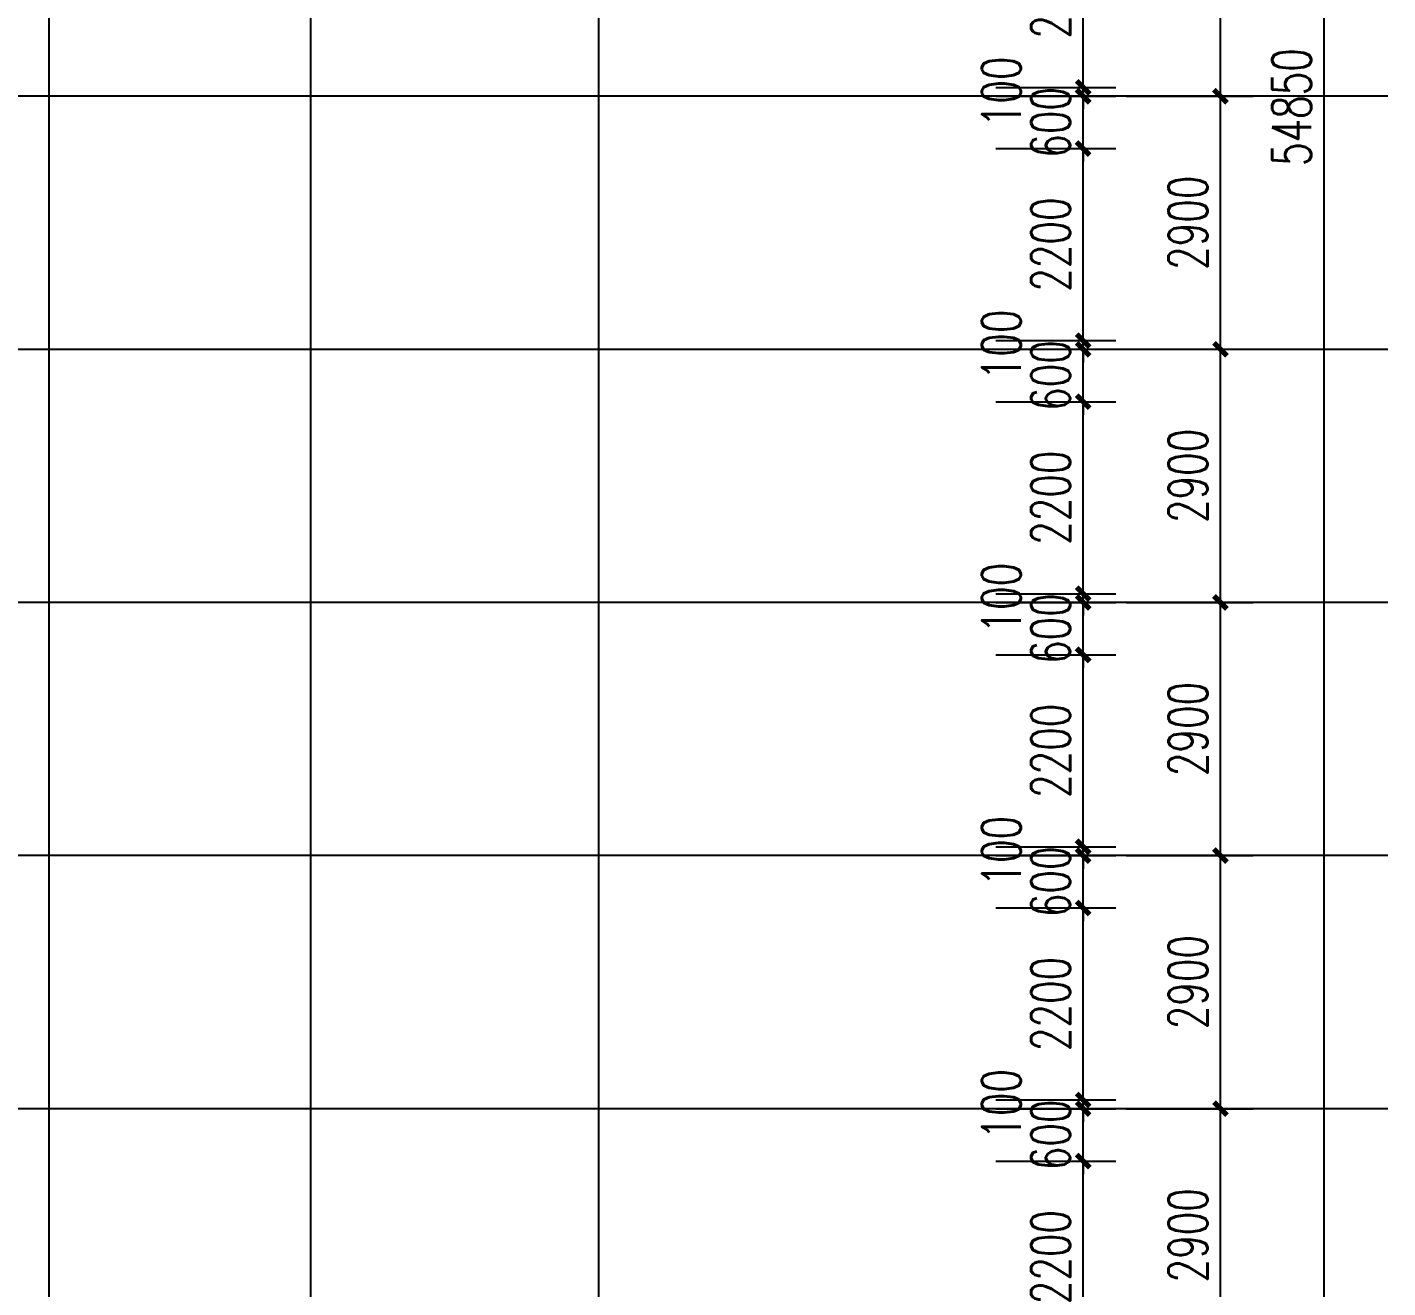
# Model space of a CAD drawing. Extents: x -59851 to 653804, y -249523 to 437614.
# Drawn here: x 232007 to 247598, y 378337 to 392778 of the extents above; entities that cross this region are included whole.
import ezdxf

# ---------------------------------------------------------------- set-up
doc = ezdxf.new("R2010")
doc.units = 0
doc.header["$LTSCALE"] = 1000
doc.header["$MEASUREMENT"] = 0
for name, color, linetype in [('A-第三道尺寸线', 105, 'Continuous'), ('DOTE', 16, 'Continuous'), ('PUB_DIM', 3, 'Continuous')]:
    doc.layers.add(name, color=color, linetype=linetype)
doc.styles.add('_TCH_DIM_T3', font='SIMPLEX.shx', dxfattribs={"width": 0.705882, "bigfont": 'GBCBIG.shx'})
doc.dimstyles.new('_TCH_ARCH&&150', dxfattribs={"dimtxt": 446.25, "dimasz": 150, "dimexe": 375, "dimexo": 450, "dimgap": 150, "dimtad": 1, "dimdec": 0, "dimzin": 0, "dimdsep": 46, "dimtxsty": '_TCH_DIM_T3', "dimblk": 'ARCHTICK', "dimcen": 0.09, "dimclrt": 7, "dimazin": 2, "dimtfac": 1, "dimtdec": 0, "dimtix": 1, "dimtmove": 2, "dimatfit": 3, "dimfxl": 0, "dimtolj": 1, "dimtzin": 0, "dimarcsym": 0})

# ---------------------------------------------------------------- blocks, each defined once
blk = doc.blocks.new('_ArchTick')
at = {"color": 0, "linetype": 'ByBlock', "const_width": 0.4}
blk.add_lwpolyline([(-0.5, -0.5), (0.5, 0.5)], dxfattribs=at)
blk = doc.blocks.new('*D4297')
at = {"layer": 'A-第三道尺寸线', "color": 0, "lineweight": -2, "transparency": 16777216}
for p, q in [((243105, 394288), (244482, 394288)), ((244107, 392088), (244107, 394288)), ((243105, 392088), (244482, 392088))]:
    blk.add_line(p, q, dxfattribs=at)
at = {"layer": 'Defpoints', "color": 0, "transparency": 16777216}
for p in [(242655, 394288), (244107, 394288), (242655, 392088)]:
    blk.add_point(p, dxfattribs=at)
at = {"layer": 'A-第三道尺寸线', "color": 0, "lineweight": -2, "transparency": 16777216, "xscale": 150, "yscale": 150, "zscale": 150}
for p, rotation in [((244107, 394288), 90), ((244107, 392088), 270)]:
    blk.add_blockref('_ArchTick', p, dxfattribs=dict(at, rotation=rotation))
at = {"layer": 'A-第三道尺寸线', "color": 7, "transparency": 16777216, "insert": (243734, 393188), "char_height": 446.2, "attachment_point": 5, "rotation": 90, "style": '_TCH_DIM_T3'}
blk.add_mtext('\\A1;2200', dxfattribs=at)
blk = doc.blocks.new('*D4298')
at = {"layer": 'A-第三道尺寸线', "color": 0, "lineweight": -2, "transparency": 16777216}
for p, q in [((244107, 392088), (244107, 392238)), ((243105, 392088), (244482, 392088)), ((243105, 391988), (244482, 391988)), ((244107, 391988), (244107, 392088)), ((244107, 391988), (244107, 391838))]:
    blk.add_line(p, q, dxfattribs=at)
at = {"layer": 'Defpoints', "color": 0, "transparency": 16777216}
for p in [(242655, 392088), (242655, 391988), (244107, 392088)]:
    blk.add_point(p, dxfattribs=at)
at = {"layer": 'A-第三道尺寸线', "color": 0, "lineweight": -2, "transparency": 16777216, "xscale": 150, "yscale": 150, "zscale": 150}
for p, rotation in [((244107, 392088), 270), ((244107, 391988), 90)]:
    blk.add_blockref('_ArchTick', p, dxfattribs=dict(at, rotation=rotation))
at = {"layer": 'A-第三道尺寸线', "color": 7, "transparency": 16777216, "insert": (243169, 392038), "char_height": 446.2, "attachment_point": 5, "rotation": 90, "style": '_TCH_DIM_T3'}
blk.add_mtext('\\A1;100', dxfattribs=at)
blk = doc.blocks.new('*D4299')
at = {"layer": 'A-第三道尺寸线', "color": 0, "lineweight": -2, "transparency": 16777216}
for p, q in [((244107, 391988), (244107, 392138)), ((243105, 391988), (244482, 391988)), ((244107, 391388), (244107, 391988)), ((243105, 391388), (244482, 391388)), ((244107, 391388), (244107, 391238))]:
    blk.add_line(p, q, dxfattribs=at)
at = {"layer": 'Defpoints', "color": 0, "transparency": 16777216}
for p in [(242655, 391988), (244107, 391988), (242655, 391388)]:
    blk.add_point(p, dxfattribs=at)
at = {"layer": 'A-第三道尺寸线', "color": 0, "lineweight": -2, "transparency": 16777216, "xscale": 150, "yscale": 150, "zscale": 150}
for p, rotation in [((244107, 391988), 270), ((244107, 391388), 90)]:
    blk.add_blockref('_ArchTick', p, dxfattribs=dict(at, rotation=rotation))
at = {"layer": 'A-第三道尺寸线', "color": 7, "transparency": 16777216, "insert": (243734, 391688), "char_height": 446.2, "attachment_point": 5, "rotation": 90, "style": '_TCH_DIM_T3'}
blk.add_mtext('\\A1;600', dxfattribs=at)
blk = doc.blocks.new('*D4300')
at = {"layer": 'A-第三道尺寸线', "color": 0, "lineweight": -2, "transparency": 16777216}
for p, q in [((243105, 391388), (244482, 391388)), ((244107, 389188), (244107, 391388)), ((243105, 389188), (244482, 389188))]:
    blk.add_line(p, q, dxfattribs=at)
at = {"layer": 'Defpoints', "color": 0, "transparency": 16777216}
for p in [(242655, 391388), (244107, 391388), (242655, 389188)]:
    blk.add_point(p, dxfattribs=at)
at = {"layer": 'A-第三道尺寸线', "color": 0, "lineweight": -2, "transparency": 16777216, "xscale": 150, "yscale": 150, "zscale": 150}
for p, rotation in [((244107, 391388), 90), ((244107, 389188), 270)]:
    blk.add_blockref('_ArchTick', p, dxfattribs=dict(at, rotation=rotation))
at = {"layer": 'A-第三道尺寸线', "color": 7, "transparency": 16777216, "insert": (243734, 390288), "char_height": 446.2, "attachment_point": 5, "rotation": 90, "style": '_TCH_DIM_T3'}
blk.add_mtext('\\A1;2200', dxfattribs=at)
blk = doc.blocks.new('*D4301')
at = {"layer": 'A-第三道尺寸线', "color": 0, "lineweight": -2, "transparency": 16777216}
for p, q in [((244107, 389188), (244107, 389338)), ((243105, 389188), (244482, 389188)), ((244107, 389088), (244107, 389188)), ((243105, 389088), (244482, 389088)), ((244107, 389088), (244107, 388938))]:
    blk.add_line(p, q, dxfattribs=at)
at = {"layer": 'Defpoints', "color": 0, "transparency": 16777216}
for p in [(242655, 389188), (244107, 389188), (242655, 389088)]:
    blk.add_point(p, dxfattribs=at)
at = {"layer": 'A-第三道尺寸线', "color": 0, "lineweight": -2, "transparency": 16777216, "xscale": 150, "yscale": 150, "zscale": 150}
for p, rotation in [((244107, 389188), 270), ((244107, 389088), 90)]:
    blk.add_blockref('_ArchTick', p, dxfattribs=dict(at, rotation=rotation))
at = {"layer": 'A-第三道尺寸线', "color": 7, "transparency": 16777216, "insert": (243169, 389138), "char_height": 446.2, "attachment_point": 5, "rotation": 90, "style": '_TCH_DIM_T3'}
blk.add_mtext('\\A1;100', dxfattribs=at)
blk = doc.blocks.new('*D4302')
at = {"layer": 'A-第三道尺寸线', "color": 0, "lineweight": -2, "transparency": 16777216}
for p, q in [((244107, 389088), (244107, 389238)), ((243105, 389088), (244482, 389088)), ((244107, 388488), (244107, 389088)), ((243105, 388488), (244482, 388488)), ((244107, 388488), (244107, 388338))]:
    blk.add_line(p, q, dxfattribs=at)
at = {"layer": 'Defpoints', "color": 0, "transparency": 16777216}
for p in [(242655, 389088), (244107, 389088), (242655, 388488)]:
    blk.add_point(p, dxfattribs=at)
at = {"layer": 'A-第三道尺寸线', "color": 0, "lineweight": -2, "transparency": 16777216, "xscale": 150, "yscale": 150, "zscale": 150}
for p, rotation in [((244107, 389088), 270), ((244107, 388488), 90)]:
    blk.add_blockref('_ArchTick', p, dxfattribs=dict(at, rotation=rotation))
at = {"layer": 'A-第三道尺寸线', "color": 7, "transparency": 16777216, "insert": (243734, 388788), "char_height": 446.2, "attachment_point": 5, "rotation": 90, "style": '_TCH_DIM_T3'}
blk.add_mtext('\\A1;600', dxfattribs=at)
blk = doc.blocks.new('*D4303')
at = {"layer": 'A-第三道尺寸线', "color": 0, "lineweight": -2, "transparency": 16777216}
for p, q in [((243105, 388488), (244482, 388488)), ((244107, 386288), (244107, 388488)), ((243105, 386288), (244482, 386288))]:
    blk.add_line(p, q, dxfattribs=at)
at = {"layer": 'Defpoints', "color": 0, "transparency": 16777216}
for p in [(242655, 388488), (244107, 388488), (242655, 386288)]:
    blk.add_point(p, dxfattribs=at)
at = {"layer": 'A-第三道尺寸线', "color": 0, "lineweight": -2, "transparency": 16777216, "xscale": 150, "yscale": 150, "zscale": 150}
for p, rotation in [((244107, 388488), 90), ((244107, 386288), 270)]:
    blk.add_blockref('_ArchTick', p, dxfattribs=dict(at, rotation=rotation))
at = {"layer": 'A-第三道尺寸线', "color": 7, "transparency": 16777216, "insert": (243734, 387388), "char_height": 446.2, "attachment_point": 5, "rotation": 90, "style": '_TCH_DIM_T3'}
blk.add_mtext('\\A1;2200', dxfattribs=at)
blk = doc.blocks.new('*D4304')
at = {"layer": 'A-第三道尺寸线', "color": 0, "lineweight": -2, "transparency": 16777216}
for p, q in [((244107, 386288), (244107, 386438)), ((243105, 386288), (244482, 386288)), ((243105, 386188), (244482, 386188)), ((244107, 386188), (244107, 386288)), ((244107, 386188), (244107, 386038))]:
    blk.add_line(p, q, dxfattribs=at)
at = {"layer": 'Defpoints', "color": 0, "transparency": 16777216}
for p in [(242655, 386288), (242655, 386188), (244107, 386288)]:
    blk.add_point(p, dxfattribs=at)
at = {"layer": 'A-第三道尺寸线', "color": 0, "lineweight": -2, "transparency": 16777216, "xscale": 150, "yscale": 150, "zscale": 150}
for p, rotation in [((244107, 386288), 270), ((244107, 386188), 90)]:
    blk.add_blockref('_ArchTick', p, dxfattribs=dict(at, rotation=rotation))
at = {"layer": 'A-第三道尺寸线', "color": 7, "transparency": 16777216, "insert": (243169, 386238), "char_height": 446.2, "attachment_point": 5, "rotation": 90, "style": '_TCH_DIM_T3'}
blk.add_mtext('\\A1;100', dxfattribs=at)
blk = doc.blocks.new('*D4305')
at = {"layer": 'A-第三道尺寸线', "color": 0, "lineweight": -2, "transparency": 16777216}
for p, q in [((244107, 386188), (244107, 386338)), ((243105, 386188), (244482, 386188)), ((244107, 385588), (244107, 386188)), ((243105, 385588), (244482, 385588)), ((244107, 385588), (244107, 385438))]:
    blk.add_line(p, q, dxfattribs=at)
at = {"layer": 'Defpoints', "color": 0, "transparency": 16777216}
for p in [(242655, 386188), (244107, 386188), (242655, 385588)]:
    blk.add_point(p, dxfattribs=at)
at = {"layer": 'A-第三道尺寸线', "color": 0, "lineweight": -2, "transparency": 16777216, "xscale": 150, "yscale": 150, "zscale": 150}
for p, rotation in [((244107, 386188), 270), ((244107, 385588), 90)]:
    blk.add_blockref('_ArchTick', p, dxfattribs=dict(at, rotation=rotation))
at = {"layer": 'A-第三道尺寸线', "color": 7, "transparency": 16777216, "insert": (243734, 385888), "char_height": 446.2, "attachment_point": 5, "rotation": 90, "style": '_TCH_DIM_T3'}
blk.add_mtext('\\A1;600', dxfattribs=at)
blk = doc.blocks.new('*D4306')
at = {"layer": 'A-第三道尺寸线', "color": 0, "lineweight": -2, "transparency": 16777216}
for p, q in [((243105, 385588), (244482, 385588)), ((244107, 383388), (244107, 385588)), ((243105, 383388), (244482, 383388))]:
    blk.add_line(p, q, dxfattribs=at)
at = {"layer": 'Defpoints', "color": 0, "transparency": 16777216}
for p in [(242655, 385588), (244107, 385588), (242655, 383388)]:
    blk.add_point(p, dxfattribs=at)
at = {"layer": 'A-第三道尺寸线', "color": 0, "lineweight": -2, "transparency": 16777216, "xscale": 150, "yscale": 150, "zscale": 150}
for p, rotation in [((244107, 385588), 90), ((244107, 383388), 270)]:
    blk.add_blockref('_ArchTick', p, dxfattribs=dict(at, rotation=rotation))
at = {"layer": 'A-第三道尺寸线', "color": 7, "transparency": 16777216, "insert": (243734, 384488), "char_height": 446.2, "attachment_point": 5, "rotation": 90, "style": '_TCH_DIM_T3'}
blk.add_mtext('\\A1;2200', dxfattribs=at)
blk = doc.blocks.new('*D4307')
at = {"layer": 'A-第三道尺寸线', "color": 0, "lineweight": -2, "transparency": 16777216}
for p, q in [((244107, 383388), (244107, 383538)), ((243105, 383388), (244482, 383388)), ((244107, 383288), (244107, 383388)), ((243105, 383288), (244482, 383288)), ((244107, 383288), (244107, 383138))]:
    blk.add_line(p, q, dxfattribs=at)
at = {"layer": 'Defpoints', "color": 0, "transparency": 16777216}
for p in [(242655, 383388), (244107, 383388), (242655, 383288)]:
    blk.add_point(p, dxfattribs=at)
at = {"layer": 'A-第三道尺寸线', "color": 0, "lineweight": -2, "transparency": 16777216, "xscale": 150, "yscale": 150, "zscale": 150}
for p, rotation in [((244107, 383388), 270), ((244107, 383288), 90)]:
    blk.add_blockref('_ArchTick', p, dxfattribs=dict(at, rotation=rotation))
at = {"layer": 'A-第三道尺寸线', "color": 7, "transparency": 16777216, "insert": (243169, 383338), "char_height": 446.2, "attachment_point": 5, "rotation": 90, "style": '_TCH_DIM_T3'}
blk.add_mtext('\\A1;100', dxfattribs=at)
blk = doc.blocks.new('*D4308')
at = {"layer": 'A-第三道尺寸线', "color": 0, "lineweight": -2, "transparency": 16777216}
for p, q in [((244107, 383288), (244107, 383438)), ((243105, 383288), (244482, 383288)), ((244107, 382688), (244107, 383288)), ((243105, 382688), (244482, 382688)), ((244107, 382688), (244107, 382538))]:
    blk.add_line(p, q, dxfattribs=at)
at = {"layer": 'Defpoints', "color": 0, "transparency": 16777216}
for p in [(242655, 383288), (244107, 383288), (242655, 382688)]:
    blk.add_point(p, dxfattribs=at)
at = {"layer": 'A-第三道尺寸线', "color": 0, "lineweight": -2, "transparency": 16777216, "xscale": 150, "yscale": 150, "zscale": 150}
for p, rotation in [((244107, 383288), 270), ((244107, 382688), 90)]:
    blk.add_blockref('_ArchTick', p, dxfattribs=dict(at, rotation=rotation))
at = {"layer": 'A-第三道尺寸线', "color": 7, "transparency": 16777216, "insert": (243734, 382988), "char_height": 446.2, "attachment_point": 5, "rotation": 90, "style": '_TCH_DIM_T3'}
blk.add_mtext('\\A1;600', dxfattribs=at)
blk = doc.blocks.new('*D4309')
at = {"layer": 'A-第三道尺寸线', "color": 0, "lineweight": -2, "transparency": 16777216}
for p, q in [((243105, 382688), (244482, 382688)), ((244107, 380488), (244107, 382688)), ((243105, 380488), (244482, 380488))]:
    blk.add_line(p, q, dxfattribs=at)
at = {"layer": 'Defpoints', "color": 0, "transparency": 16777216}
for p in [(242655, 382688), (244107, 382688), (242655, 380488)]:
    blk.add_point(p, dxfattribs=at)
at = {"layer": 'A-第三道尺寸线', "color": 0, "lineweight": -2, "transparency": 16777216, "xscale": 150, "yscale": 150, "zscale": 150}
for p, rotation in [((244107, 382688), 90), ((244107, 380488), 270)]:
    blk.add_blockref('_ArchTick', p, dxfattribs=dict(at, rotation=rotation))
at = {"layer": 'A-第三道尺寸线', "color": 7, "transparency": 16777216, "insert": (243734, 381588), "char_height": 446.2, "attachment_point": 5, "rotation": 90, "style": '_TCH_DIM_T3'}
blk.add_mtext('\\A1;2200', dxfattribs=at)
blk = doc.blocks.new('*D4310')
at = {"layer": 'A-第三道尺寸线', "color": 0, "lineweight": -2, "transparency": 16777216}
for p, q in [((244107, 380488), (244107, 380638)), ((243105, 380488), (244482, 380488)), ((244107, 380388), (244107, 380488)), ((243105, 380388), (244482, 380388)), ((244107, 380388), (244107, 380238))]:
    blk.add_line(p, q, dxfattribs=at)
at = {"layer": 'Defpoints', "color": 0, "transparency": 16777216}
for p in [(242655, 380488), (244107, 380488), (242655, 380388)]:
    blk.add_point(p, dxfattribs=at)
at = {"layer": 'A-第三道尺寸线', "color": 0, "lineweight": -2, "transparency": 16777216, "xscale": 150, "yscale": 150, "zscale": 150}
for p, rotation in [((244107, 380488), 270), ((244107, 380388), 90)]:
    blk.add_blockref('_ArchTick', p, dxfattribs=dict(at, rotation=rotation))
at = {"layer": 'A-第三道尺寸线', "color": 7, "transparency": 16777216, "insert": (243169, 380438), "char_height": 446.2, "attachment_point": 5, "rotation": 90, "style": '_TCH_DIM_T3'}
blk.add_mtext('\\A1;100', dxfattribs=at)
blk = doc.blocks.new('*D4311')
at = {"layer": 'A-第三道尺寸线', "color": 0, "lineweight": -2, "transparency": 16777216}
for p, q in [((244107, 380388), (244107, 380538)), ((243105, 380388), (244482, 380388)), ((244107, 379788), (244107, 380388)), ((243105, 379788), (244482, 379788)), ((244107, 379788), (244107, 379638))]:
    blk.add_line(p, q, dxfattribs=at)
at = {"layer": 'Defpoints', "color": 0, "transparency": 16777216}
for p in [(242655, 380388), (244107, 380388), (242655, 379788)]:
    blk.add_point(p, dxfattribs=at)
at = {"layer": 'A-第三道尺寸线', "color": 0, "lineweight": -2, "transparency": 16777216, "xscale": 150, "yscale": 150, "zscale": 150}
for p, rotation in [((244107, 380388), 270), ((244107, 379788), 90)]:
    blk.add_blockref('_ArchTick', p, dxfattribs=dict(at, rotation=rotation))
at = {"layer": 'A-第三道尺寸线', "color": 7, "transparency": 16777216, "insert": (243734, 380088), "char_height": 446.2, "attachment_point": 5, "rotation": 90, "style": '_TCH_DIM_T3'}
blk.add_mtext('\\A1;600', dxfattribs=at)
blk = doc.blocks.new('*D4312')
at = {"layer": 'A-第三道尺寸线', "color": 0, "lineweight": -2, "transparency": 16777216}
for p, q in [((243105, 379788), (244482, 379788)), ((244107, 377588), (244107, 379788)), ((243105, 377588), (244482, 377588))]:
    blk.add_line(p, q, dxfattribs=at)
at = {"layer": 'Defpoints', "color": 0, "transparency": 16777216}
for p in [(242655, 379788), (244107, 379788), (242655, 377588)]:
    blk.add_point(p, dxfattribs=at)
at = {"layer": 'A-第三道尺寸线', "color": 0, "lineweight": -2, "transparency": 16777216, "xscale": 150, "yscale": 150, "zscale": 150}
for p, rotation in [((244107, 379788), 90), ((244107, 377588), 270)]:
    blk.add_blockref('_ArchTick', p, dxfattribs=dict(at, rotation=rotation))
at = {"layer": 'A-第三道尺寸线', "color": 7, "transparency": 16777216, "insert": (243734, 378688), "char_height": 446.2, "attachment_point": 5, "rotation": 90, "style": '_TCH_DIM_T3'}
blk.add_mtext('\\A1;2200', dxfattribs=at)
blk = doc.blocks.new('*D4329')
at = {"layer": 'Defpoints', "color": 0, "transparency": 16777216}
for p in [(245270, 419288), (246870, 419288), (245270, 364438)]:
    blk.add_point(p, dxfattribs=at)
at = {"layer": 'PUB_DIM', "color": 0, "lineweight": -2, "transparency": 16777216}
for p, q in [((245720, 419288), (247245, 419288)), ((246870, 364438), (246870, 419288)), ((245720, 364438), (247245, 364438))]:
    blk.add_line(p, q, dxfattribs=at)
at = {"layer": 'PUB_DIM', "color": 0, "lineweight": -2, "transparency": 16777216, "xscale": 150, "yscale": 150, "zscale": 150}
for p, rotation in [((246870, 419288), 90), ((246870, 364438), 270)]:
    blk.add_blockref('_ArchTick', p, dxfattribs=dict(at, rotation=rotation))
at = {"layer": 'PUB_DIM', "color": 7, "transparency": 16777216, "insert": (246496, 391863), "char_height": 446.2, "attachment_point": 5, "rotation": 90, "style": '_TCH_DIM_T3'}
blk.add_mtext('\\A1;54850', dxfattribs=at)
blk = doc.blocks.new('*D4339')
at = {"layer": 'Defpoints', "color": 0, "transparency": 16777216}
for p in [(244150, 394888), (245680, 394888), (244150, 391988)]:
    blk.add_point(p, dxfattribs=at)
at = {"layer": 'PUB_DIM', "color": 0, "lineweight": -2, "transparency": 16777216}
for p, q in [((244600, 394888), (246055, 394888)), ((245680, 391988), (245680, 394888)), ((244600, 391988), (246055, 391988))]:
    blk.add_line(p, q, dxfattribs=at)
at = {"layer": 'PUB_DIM', "color": 0, "lineweight": -2, "transparency": 16777216, "xscale": 150, "yscale": 150, "zscale": 150}
for p, rotation in [((245680, 394888), 90), ((245680, 391988), 270)]:
    blk.add_blockref('_ArchTick', p, dxfattribs=dict(at, rotation=rotation))
at = {"layer": 'PUB_DIM', "color": 7, "transparency": 16777216, "insert": (245307, 393438), "char_height": 446.2, "attachment_point": 5, "rotation": 90, "style": '_TCH_DIM_T3'}
blk.add_mtext('\\A1;2900', dxfattribs=at)
blk = doc.blocks.new('*D4340')
at = {"layer": 'Defpoints', "color": 0, "transparency": 16777216}
for p in [(244150, 391988), (245680, 391988), (244150, 389088)]:
    blk.add_point(p, dxfattribs=at)
at = {"layer": 'PUB_DIM', "color": 0, "lineweight": -2, "transparency": 16777216}
for p, q in [((244600, 391988), (246055, 391988)), ((245680, 389088), (245680, 391988)), ((244600, 389088), (246055, 389088))]:
    blk.add_line(p, q, dxfattribs=at)
at = {"layer": 'PUB_DIM', "color": 0, "lineweight": -2, "transparency": 16777216, "xscale": 150, "yscale": 150, "zscale": 150}
for p, rotation in [((245680, 391988), 90), ((245680, 389088), 270)]:
    blk.add_blockref('_ArchTick', p, dxfattribs=dict(at, rotation=rotation))
at = {"layer": 'PUB_DIM', "color": 7, "transparency": 16777216, "insert": (245307, 390538), "char_height": 446.2, "attachment_point": 5, "rotation": 90, "style": '_TCH_DIM_T3'}
blk.add_mtext('\\A1;2900', dxfattribs=at)
blk = doc.blocks.new('*D4341')
at = {"layer": 'Defpoints', "color": 0, "transparency": 16777216}
for p in [(244150, 389088), (245680, 389088), (244150, 386188)]:
    blk.add_point(p, dxfattribs=at)
at = {"layer": 'PUB_DIM', "color": 0, "lineweight": -2, "transparency": 16777216}
for p, q in [((244600, 389088), (246055, 389088)), ((245680, 386188), (245680, 389088)), ((244600, 386188), (246055, 386188))]:
    blk.add_line(p, q, dxfattribs=at)
at = {"layer": 'PUB_DIM', "color": 0, "lineweight": -2, "transparency": 16777216, "xscale": 150, "yscale": 150, "zscale": 150}
for p, rotation in [((245680, 389088), 90), ((245680, 386188), 270)]:
    blk.add_blockref('_ArchTick', p, dxfattribs=dict(at, rotation=rotation))
at = {"layer": 'PUB_DIM', "color": 7, "transparency": 16777216, "insert": (245307, 387638), "char_height": 446.2, "attachment_point": 5, "rotation": 90, "style": '_TCH_DIM_T3'}
blk.add_mtext('\\A1;2900', dxfattribs=at)
blk = doc.blocks.new('*D4342')
at = {"layer": 'Defpoints', "color": 0, "transparency": 16777216}
for p in [(244150, 386188), (245680, 386188), (244150, 383288)]:
    blk.add_point(p, dxfattribs=at)
at = {"layer": 'PUB_DIM', "color": 0, "lineweight": -2, "transparency": 16777216}
for p, q in [((244600, 386188), (246055, 386188)), ((245680, 383288), (245680, 386188)), ((244600, 383288), (246055, 383288))]:
    blk.add_line(p, q, dxfattribs=at)
at = {"layer": 'PUB_DIM', "color": 0, "lineweight": -2, "transparency": 16777216, "xscale": 150, "yscale": 150, "zscale": 150}
for p, rotation in [((245680, 386188), 90), ((245680, 383288), 270)]:
    blk.add_blockref('_ArchTick', p, dxfattribs=dict(at, rotation=rotation))
at = {"layer": 'PUB_DIM', "color": 7, "transparency": 16777216, "insert": (245307, 384738), "char_height": 446.2, "attachment_point": 5, "rotation": 90, "style": '_TCH_DIM_T3'}
blk.add_mtext('\\A1;2900', dxfattribs=at)
blk = doc.blocks.new('*D4343')
at = {"layer": 'Defpoints', "color": 0, "transparency": 16777216}
for p in [(244150, 383288), (245680, 383288), (244150, 380388)]:
    blk.add_point(p, dxfattribs=at)
at = {"layer": 'PUB_DIM', "color": 0, "lineweight": -2, "transparency": 16777216}
for p, q in [((244600, 383288), (246055, 383288)), ((245680, 380388), (245680, 383288)), ((244600, 380388), (246055, 380388))]:
    blk.add_line(p, q, dxfattribs=at)
at = {"layer": 'PUB_DIM', "color": 0, "lineweight": -2, "transparency": 16777216, "xscale": 150, "yscale": 150, "zscale": 150}
for p, rotation in [((245680, 383288), 90), ((245680, 380388), 270)]:
    blk.add_blockref('_ArchTick', p, dxfattribs=dict(at, rotation=rotation))
at = {"layer": 'PUB_DIM', "color": 7, "transparency": 16777216, "insert": (245307, 381838), "char_height": 446.2, "attachment_point": 5, "rotation": 90, "style": '_TCH_DIM_T3'}
blk.add_mtext('\\A1;2900', dxfattribs=at)
blk = doc.blocks.new('*D4344')
at = {"layer": 'Defpoints', "color": 0, "transparency": 16777216}
for p in [(244150, 380388), (245680, 380388), (244150, 377488)]:
    blk.add_point(p, dxfattribs=at)
at = {"layer": 'PUB_DIM', "color": 0, "lineweight": -2, "transparency": 16777216}
for p, q in [((244600, 380388), (246055, 380388)), ((245680, 377488), (245680, 380388)), ((244600, 377488), (246055, 377488))]:
    blk.add_line(p, q, dxfattribs=at)
at = {"layer": 'PUB_DIM', "color": 0, "lineweight": -2, "transparency": 16777216, "xscale": 150, "yscale": 150, "zscale": 150}
for p, rotation in [((245680, 380388), 90), ((245680, 377488), 270)]:
    blk.add_blockref('_ArchTick', p, dxfattribs=dict(at, rotation=rotation))
at = {"layer": 'PUB_DIM', "color": 7, "transparency": 16777216, "insert": (245307, 378938), "char_height": 446.2, "attachment_point": 5, "rotation": 90, "style": '_TCH_DIM_T3'}
blk.add_mtext('\\A1;2900', dxfattribs=at)

msp = doc.modelspace()

# ---------------------------------------------------------------- linework, layer by layer
at = {"layer": 'DOTE'}
for p, q in [((232257.2, 363523.9), (232257.2, 423848.2)), ((235257.2, 363523.9), (235257.2, 423848.2)), ((238557.2, 363523.9), (238557.2, 423848.2)), ((247597.5, 391987.8), (168416.9, 391987.8)), ((247597.5, 389087.8), (168416.9, 389087.8)), ((247597.5, 386187.8), (168416.9, 386187.8)), ((247597.5, 383287.8), (168416.9, 383287.8)), ((247597.5, 380387.8), (168416.9, 380387.8))]:
    msp.add_line(p, q, dxfattribs=at)

# ---------------------------------------------------------------- dimensions: what is measured, and where the dimension line sits
at = {"layer": 'A-第三道尺寸线'}
for p1, p2, picture, middle in [((242654.9, 392087.8), (242654.9, 394287.8), '*D4297', (243733.8, 393187.8)), ((242654.9, 391387.8), (242654.9, 391987.8), '*D4299', (243733.8, 391687.8)), ((242654.9, 389187.8), (242654.9, 391387.8), '*D4300', (243733.8, 390287.8)), ((242654.9, 388487.8), (242654.9, 389087.8), '*D4302', (243733.8, 388787.8)), ((242654.9, 386287.8), (242654.9, 388487.8), '*D4303', (243733.8, 387387.8)), ((242654.9, 385587.8), (242654.9, 386187.8), '*D4305', (243733.8, 385887.8)), ((242654.9, 383387.8), (242654.9, 385587.8), '*D4306', (243733.8, 384487.8)), ((242654.9, 382687.8), (242654.9, 383287.8), '*D4308', (243733.8, 382987.8)), ((242654.9, 380487.8), (242654.9, 382687.8), '*D4309', (243733.8, 381587.8)), ((242654.9, 379787.8), (242654.9, 380387.8), '*D4311', (243733.8, 380087.8)), ((242654.9, 377587.8), (242654.9, 379787.8), '*D4312', (243733.8, 378687.8))]:
    dim = msp.add_aligned_dim(p1=p1, p2=p2, distance=-1452.1, dimstyle='_TCH_ARCH&&150', dxfattribs=at)
    dim.commit()
    dim.dimension.update_dxf_attribs({"geometry": picture, "text_midpoint": middle})
for base, p1, p2, picture, middle in [((244107, 392087.8), (242654.9, 391987.8), (242654.9, 392087.8), '*D4298', (243169.5, 392037.8)), ((244107, 389187.8), (242654.9, 389087.8), (242654.9, 389187.8), '*D4301', (243169.5, 389137.8)), ((244107, 386287.8), (242654.9, 386187.8), (242654.9, 386287.8), '*D4304', (243169.5, 386237.8)), ((244107, 383387.8), (242654.9, 383287.8), (242654.9, 383387.8), '*D4307', (243169.5, 383337.8)), ((244107, 380487.8), (242654.9, 380387.8), (242654.9, 380487.8), '*D4310', (243169.5, 380437.8))]:
    dim = msp.add_linear_dim(base=base, p1=p1, p2=p2, angle=90, dimstyle='_TCH_ARCH&&150', dxfattribs=at)
    dim.commit()
    dim.dimension.update_dxf_attribs({"geometry": picture, "text_midpoint": middle, "dimtype": 161})
at = {"layer": 'PUB_DIM'}
for p1, p2, distance, picture, middle in [((245270.5, 364437.8), (245270.5, 419287.8), -1599, '*D4329', (246496.4, 391862.8)), ((244149.9, 391987.8), (244149.9, 394887.8), -1530.4, '*D4339', (245307.1, 393437.8)), ((244149.9, 389087.8), (244149.9, 391987.8), -1530.4, '*D4340', (245307.1, 390537.8)), ((244149.9, 386187.8), (244149.9, 389087.8), -1530.4, '*D4341', (245307.1, 387637.8)), ((244149.9, 383287.8), (244149.9, 386187.8), -1530.4, '*D4342', (245307.1, 384737.8)), ((244149.9, 380387.8), (244149.9, 383287.8), -1530.4, '*D4343', (245307.1, 381837.8)), ((244149.9, 377487.8), (244149.9, 380387.8), -1530.4, '*D4344', (245307.1, 378937.8))]:
    dim = msp.add_aligned_dim(p1=p1, p2=p2, distance=distance, dimstyle='_TCH_ARCH&&150', dxfattribs=at)
    dim.commit()
    dim.dimension.update_dxf_attribs({"geometry": picture, "text_midpoint": middle})

doc.saveas('drawing.dxf')
